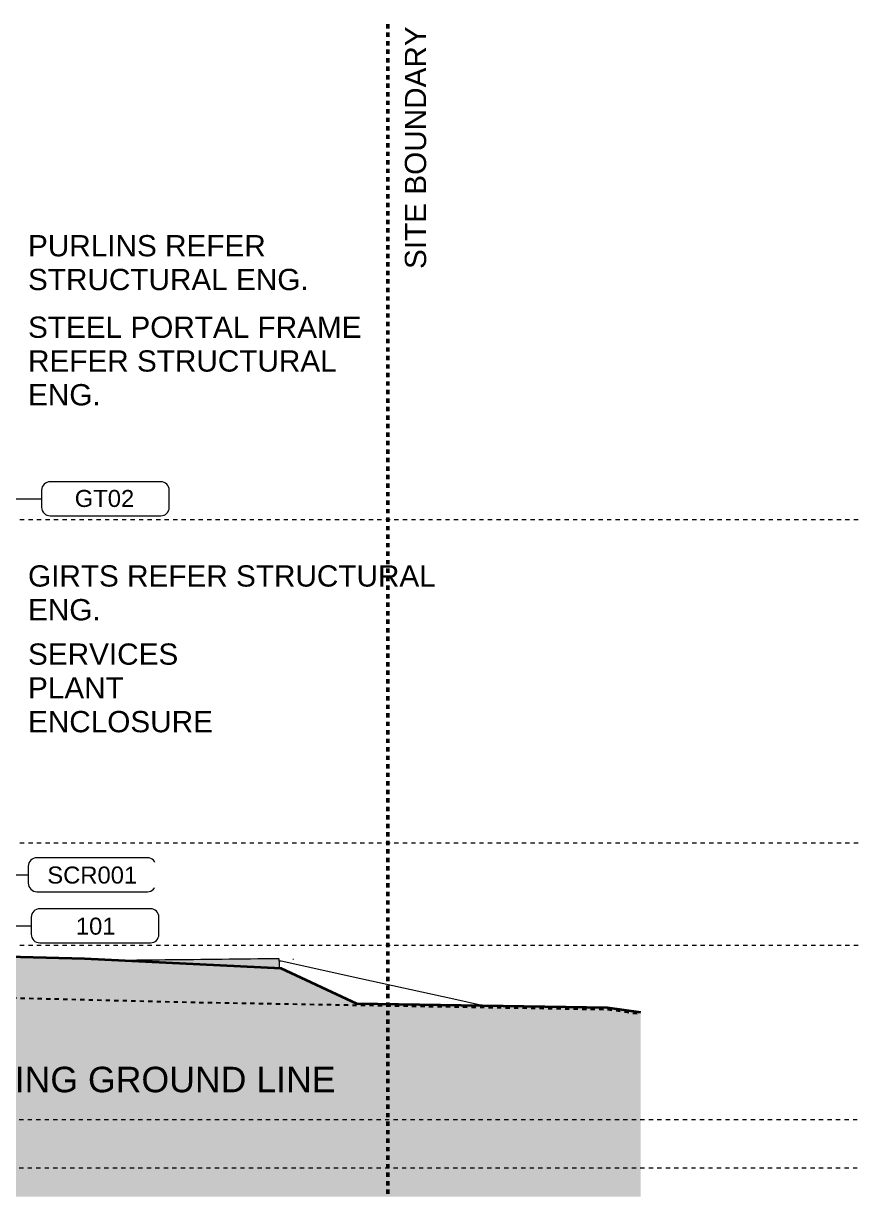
# Model space of a CAD drawing. Header units: metres. Extents: x 4238 to 4687, y -1 to 29.
# Drawn here: x 4666.88 to 4686.51, y -0.67 to 26.91 of the extents above; entities that cross this region are included whole.
import ezdxf

# ---------------------------------------------------------------- set-up
doc = ezdxf.new("R2010")
doc.units = ezdxf.units.M
for name, pattern in [('AEC_Center', [0.024, 0.012, -0.004, 0.004, -0.004]), ('BOUNDARY', [0.016, 0.01, -0.003, 0, -0.003]), ('Existing Ground', [0.0045, 0.003, -0.0015])]:
    doc.linetypes.add(name, pattern=pattern)
for name, color, linetype, lineweight in [('A-DETL', 90, 'Continuous', 13), ('A-DETL-GENF', 92, 'Continuous', 5), ('A-FLOR', 192, 'Continuous', 5), ('A-FLOR-LEVL', 51, 'Continuous', 5), ('A-FLOR-PATT', 8, 'Continuous', 15), ('A-ROOF-IDEN', 132, 'Continuous', 5), ('A-WALL-IDEN', 211, 'Continuous', 5), ('C-TOPO', 7, 'Continuous', 5), ('G-ANNO-TEXT', 231, 'Continuous', 5)]:
    doc.layers.add(name, color=color, linetype=linetype, lineweight=lineweight)
doc.styles.add('Arial', font='arial.ttf', dxfattribs={"height": 0.5})
doc.styles.add('Arial_1', font='arial.ttf', dxfattribs={"height": 0.6})
doc.styles.add('Arial_2', font='arial.ttf', dxfattribs={"height": 0.4})

# ---------------------------------------------------------------- blocks, each defined once
blk = doc.blocks.new('Wall Tag - Wall Tag 15W-1077267-SECTION - GRID A9-A10')
at = {"layer": 'A-WALL-IDEN'}
for p, q in [((4586.716, 7.293), (4584.116, 7.293)), ((4583.916, 7.093), (4583.916, 6.693)), ((4586.916, 6.693), (4586.916, 7.093)), ((4584.116, 6.493), (4586.716, 6.493))]:
    blk.add_line(p, q, dxfattribs=at)
for centre, start, end in [((4584.116, 7.093), 90, 180), ((4586.716, 7.093), 360, 90), ((4584.116, 6.693), 180, 270), ((4586.716, 6.693), 270, 0)]:
    blk.add_arc(centre, 0.2, start, end, dxfattribs=at)
blk = doc.blocks.new('Gutter Tag - Roof Tag 15W-1593562-SECTION - GRID A9-A10')
at = {"layer": 'A-ROOF-IDEN'}
for p, q in [((4587.029, 16.13), (4584.429, 16.13)), ((4584.229, 15.93), (4584.229, 15.53)), ((4587.229, 15.53), (4587.229, 15.93)), ((4584.429, 15.33), (4587.029, 15.33))]:
    blk.add_line(p, q, dxfattribs=at)
for centre, start, end in [((4584.429, 15.93), 90, 180), ((4587.029, 15.93), 360, 90), ((4584.429, 15.53), 180, 270), ((4587.029, 15.53), 270, 0)]:
    blk.add_arc(centre, 0.2, start, end, dxfattribs=at)

msp = doc.modelspace()

# ---------------------------------------------------------------- hatches: boundary and pattern name
at = {"layer": 'A-DETL-GENF'}
msp.add_hatch(color=9, dxfattribs=at).paths.add_polyline_path([(4558.5222, -0.6733), (4681.3907, -0.6733), (4681.3907, 3.6551), (4680.6098, 3.7648), (4674.712, 3.8545), (4672.9363, 4.69), (4668.314, 4.9169), (4661.9508, 5.0697), (4661.9508, 4.34), (4659.5508, 4.34), (4659.5508, 4.63), (4659.2508, 4.9331), (4659.2508, 4.94), (4642.6908, 4.94), (4642.6908, 4.9), (4642.4808, 4.9), (4642.2808, 4.7), (4642.2808, 4.5), (4640.4808, 4.5), (4640.4808, 4.7), (4640.2808, 4.9), (4640.0708, 4.9), (4640.0708, 4.94), (4623.8288, 4.94), (4623.5376, 4.6488), (4623.5376, 4.34), (4620.5118, 4.34), (4620.5118, 4.6488), (4620.2206, 4.94), (4606.7273, 4.94), (4606.5273, 4.7), (4606.5273, 4.5), (4605.0491, 4.5), (4605.0491, 5.24), (4581.4401, 5.24), (4578.5504, 4.7729), (4577.9755, 4.7466), (4576.1016, 4.4165), (4574.8385, 4.5333), (4574.6067, 4.4712), (4570.353, 5.1018), (4554.6939, 5.1018), (4554.6939, -0.6733)])
at = {"layer": 'A-FLOR-PATT', "lineweight": 5}
msp.add_hatch(color=256, dxfattribs=at).paths.add_polyline_path([(4672.8887, 4.6923), (4672.8887, 4.9178), (4669.1511, 4.8758), (4672.4824, 4.7123)])

# ---------------------------------------------------------------- linework, layer by layer
at = {"layer": 'A-DETL', "linetype": 'BOUNDARY', "lineweight": 50}
msp.add_line((4675.4407, -0.61), (4675.4407, 26.9051), dxfattribs=at)
at = {"layer": 'A-DETL'}
msp.add_line((4674.6206, 5.24), (4674.6166, 5.24), dxfattribs=at)
at = {"layer": 'A-DETL', "lineweight": 35}
for p, q in [((4668.314, 4.9169), (4661.9508, 5.0697)), ((4672.9363, 4.69), (4668.314, 4.9169)), ((4674.712, 3.8545), (4672.9363, 4.69)), ((4680.6098, 3.7648), (4674.712, 3.8545)), ((4681.3907, 3.6551), (4680.6098, 3.7648))]:
    msp.add_line(p, q, dxfattribs=at)
at = {"layer": 'A-DETL', "linetype": 'Existing Ground', "lineweight": 25}
for p, q in [((4666.0127, 4.0119), (4670.8113, 3.8958)), ((4670.8113, 3.8958), (4680.6098, 3.7248)), ((4680.6098, 3.7248), (4681.3907, 3.6151))]:
    msp.add_line(p, q, dxfattribs=at)
at = {"layer": 'A-FLOR', "lineweight": 15}
msp.add_line((4672.8887, 4.8624), (4672.8887, 4.9178), dxfattribs=at)
msp.add_open_spline([(4672.8887, 4.9178), (4671.9952, 4.9078), (4670.7494, 4.8938), (4669.5035, 4.8798), (4669.1511, 4.8758)], degree=3, knots=[0, 0, 0, 0, 0.44444444, 0.61972734, 0.61972734, 0.61972734, 0.61972734], dxfattribs=at)
at = {"layer": 'A-FLOR'}
msp.add_open_spline([(4673.2286, 4.9001), (4673.223, 4.9004), (4673.2174, 4.9007), (4673.2117, 4.9011)], degree=3, dxfattribs=at)
at = {"layer": 'A-FLOR-LEVL', "linetype": 'AEC_Center'}
for p, q in [((4547.1964, 15.24), (4686.508, 15.24)), ((4547.1964, 7.64), (4686.508, 7.64)), ((4547.1964, 5.24), (4686.508, 5.24)), ((4549.5782, 1.134), (4686.508, 1.134)), ((4549.5782, 0), (4686.508, 0))]:
    msp.add_line(p, q, dxfattribs=at)
at = {"layer": 'A-ROOF-IDEN'}
msp.add_line((4661.3268, 15.7485), (4667.3055, 15.7295), dxfattribs=at)
at = {"layer": 'A-WALL-IDEN'}
for p, q in [((4665.0283, 6.8926), (4666.992, 6.8926)), ((4661.4323, 5.6909), (4667.0617, 5.6909))]:
    msp.add_line(p, q, dxfattribs=at)
at = {"layer": 'C-TOPO', "lineweight": 20}
for p, q in [((4672.9371, 4.8611), (4672.8887, 4.8624)), ((4672.8887, 4.8624), (4672.8887, 4.6923)), ((4674.8091, 4.448), (4672.9371, 4.8611)), ((4676.9954, 3.9639), (4674.8091, 4.448)), ((4677.6941, 3.8091), (4676.9954, 3.9639))]:
    msp.add_line(p, q, dxfattribs=at)

# ---------------------------------------------------------------- block references
at = {"layer": 'A-ROOF-IDEN'}
msp.add_blockref('Gutter Tag - Roof Tag 15W-1593562-SECTION - GRID A9-A10', (83.0762, 0), dxfattribs=at)
at = {"layer": 'A-WALL-IDEN'}
for p in [(83.0762, 0), (83.1458, -1.2017)]:
    msp.add_blockref('Wall Tag - Wall Tag 15W-1077267-SECTION - GRID A9-A10', p, dxfattribs=at)

# ---------------------------------------------------------------- texts
at = {"layer": 'G-ANNO-TEXT', "color": 7, "insert": (4675.8439, 21.133), "char_height": 0.5, "width": 6.910546, "attachment_point": 1, "rotation": 90, "style": 'Arial'}
msp.add_mtext('SITE BOUNDARY', dxfattribs=at)
at = {"layer": 'G-ANNO-TEXT', "color": 7, "attachment_point": 1}
for s, insert, char_height, width, style in [('PURLINS REFER ', (4666.9859, 21.9296), 0.5, 6.990715, 'Arial'), ('STRUCTURAL ENG.', (4666.9859, 21.1359), 0.5, 8.000841, 'Arial'), ('STEEL PORTAL FRAME', (4666.9859, 20.0141), 0.5, 9.475946, 'Arial'), ('REFER STRUCTURAL ', (4666.9859, 19.2204), 0.5, 9.027001, 'Arial'), ('ENG.', (4666.9859, 18.4266), 0.5, 2.068354, 'Arial'), ('GIRTS REFER STRUCTURAL ', (4666.9859, 14.1663), 0.5, 11.864975, 'Arial'), ('ENG.', (4666.9859, 13.3726), 0.5, 2.068354, 'Arial'), ('SERVICES ', (4666.9859, 12.3293), 0.5, 4.505484, 'Arial'), ('PLANT ', (4666.9859, 11.5355), 0.5, 2.966244, 'Arial'), ('ENCLOSURE', (4666.9859, 10.7418), 0.5, 5.243036, 'Arial'), ('EXISTING GROUND LINE', (4664.2504, 2.3781), 0.6, 12.217717, 'Arial_1')]:
    msp.add_mtext(s, dxfattribs=dict(at, insert=insert, char_height=char_height, width=width, style=style))

# ---------------------------------------------------------------- next in the draw order: texts
at = {"layer": 'A-ROOF-IDEN', "insert": (4668.0846, 15.9384), "char_height": 0.4, "width": 1.715611, "attachment_point": 1, "style": 'Arial_2', "bg_fill": 3, "box_fill_scale": 1.25, "bg_fill_color": 256, "bg_fill_true_color": 13158600, "bg_fill_transparency": 0}
msp.add_mtext('GT02', dxfattribs=at)
at = {"layer": 'A-WALL-IDEN', "char_height": 0.4, "attachment_point": 1, "style": 'Arial_2', "bg_fill": 3, "box_fill_scale": 1.25, "bg_fill_color": 256, "bg_fill_true_color": 13158600, "bg_fill_transparency": 0}
for s, insert, width in [('SCR001', (4667.4394, 7.085), 2.613501), ('101', (4668.111, 5.8833), 1.15443)]:
    msp.add_mtext(s, dxfattribs=dict(at, insert=insert, width=width))

doc.saveas('drawing.dxf')
